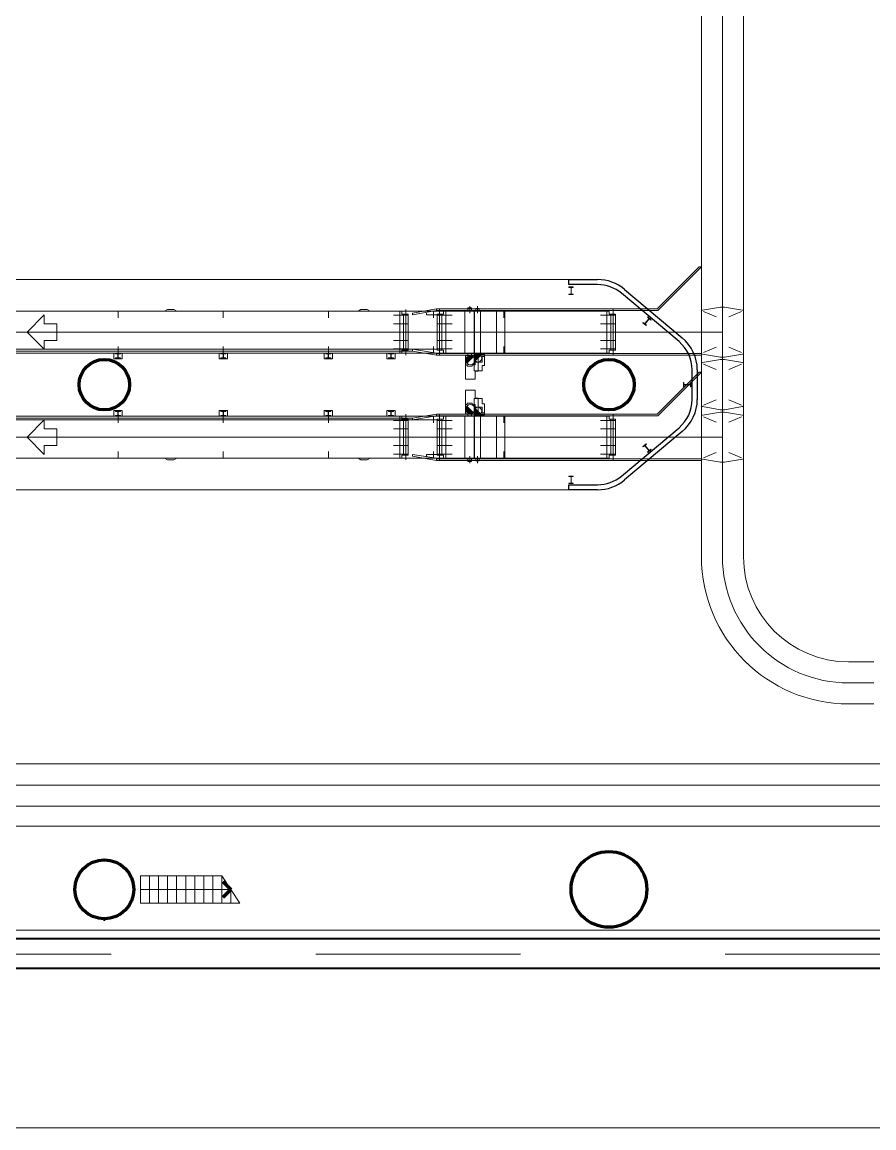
# Model space of a CAD drawing. Header units: metres. Extents: x 1807 to 3745, y 842 to 1968.
# Drawn here: x 3460.05 to 3480.3, y 1254.33 to 1280.62 of the extents above; entities that cross this region are included whole.
import ezdxf

# ---------------------------------------------------------------- set-up
doc = ezdxf.new("R2010")
doc.units = ezdxf.units.M
doc.header["$MEASUREMENT"] = 0
doc.linetypes.add('DGN2', pattern=[9.732586, 4.866293, -4.866293])
doc.layers.add('Level 1', color=7, linetype='Continuous', lineweight=0)

msp = doc.modelspace()

# ---------------------------------------------------------------- linework, layer by layer
at = {"layer": 'Level 1', "color": 7, "linetype": 'Continuous', "lineweight": 0}
for p, q in [((3476.2, 1267.909), (3476.2, 1392.8)), ((3477.2, 1267.909), (3477.2, 1392.8)), ((3475.143, 1273.8), (3476.143, 1274.8)), ((3475.16, 1273.76), (3476.2, 1274.8)), ((3476.143, 1274.8), (3476.2, 1274.8)), ((3448.37, 1274.5), (3473.73, 1274.5)), ((3474.373, 1274.266), (3475.743, 1273.116)), ((3473.953, 1273.75), (3448.147, 1273.75)), ((3462.328, 1273.75), (3462.328, 1273.59)), ((3463.503, 1273.79), (3463.434, 1273.75)), ((3463.503, 1273.79), (3463.653, 1273.79)), ((3463.723, 1273.75), (3463.653, 1273.79)), ((3464.828, 1273.75), (3464.828, 1273.59)), ((3467.328, 1273.75), (3467.328, 1273.59)), ((3468.103, 1273.79), (3468.034, 1273.75)), ((3468.103, 1273.79), (3468.253, 1273.79)), ((3468.323, 1273.75), (3468.253, 1273.79)), ((3469.078, 1273.75), (3469.028, 1273.75)), ((3469.078, 1273.68), (3469.078, 1273.75)), ((3469.328, 1273.7), (3469.903, 1273.8)), ((3469.903, 1273.76), (3469.328, 1273.66)), ((3469.828, 1273.75), (3469.828, 1273.59)), ((3474.1, 1273.8), (3469.903, 1273.8)), ((3469.903, 1273.76), (3469.903, 1273.8)), ((3474.1, 1273.76), (3469.903, 1273.76)), ((3470.068, 1273.75), (3470.118, 1273.75)), ((3470.069, 1273.68), (3470.069, 1273.75)), ((3470.788, 1273.76), (3470.588, 1273.76)), ((3470.648, 1273.83), (3470.648, 1273.76)), ((3470.728, 1273.83), (3470.648, 1273.83)), ((3470.728, 1273.83), (3470.728, 1273.76)), ((3470.947, 1273.76), (3470.797, 1273.76)), ((3470.912, 1273.81), (3470.832, 1273.81)), ((3470.832, 1273.81), (3470.832, 1273.76)), ((3470.912, 1273.81), (3470.912, 1273.76)), ((3471.5, 1273.59), (3471.5, 1273.75)), ((3474.003, 1273.75), (3473.953, 1273.75)), ((3474.003, 1273.68), (3474.003, 1273.75)), ((3474.1, 1273.8), (3474.82, 1273.8)), ((3474.1, 1272.7), (3474.1, 1273.8)), ((3474.1, 1273.76), (3474.82, 1273.76)), ((3474.82, 1273.8), (3475.143, 1273.8)), ((3474.82, 1273.76), (3475.16, 1273.76)), ((3476.2, 1273.749), (3476.2, 1272.751)), ((3476.65, 1273.845), (3476.221, 1273.774)), ((3476.25, 1273.738), (3476.55, 1273.611)), ((3476.75, 1273.845), (3476.65, 1273.845)), ((3476.75, 1273.845), (3477.179, 1273.774)), ((3477.15, 1273.738), (3476.85, 1273.611)), ((3477.2, 1273.749), (3477.2, 1272.751)), ((3477.2, 1273.749), (3477.2, 1272.751)), ((3469.228, 1273.65), (3468.878, 1273.65)), ((3469.228, 1273.68), (3469.078, 1273.68)), ((3469.228, 1272.82), (3469.228, 1273.68)), ((3469.328, 1273.66), (3469.328, 1273.7)), ((3469.659, 1273.7), (3469.659, 1273.66)), ((3469.918, 1273.66), (3469.659, 1273.66)), ((3469.919, 1273.68), (3469.919, 1272.82)), ((3469.919, 1273.68), (3470.069, 1273.68)), ((3469.919, 1273.65), (3470.269, 1273.65)), ((3474.153, 1273.65), (3473.803, 1273.65)), ((3474.153, 1273.68), (3474.003, 1273.68)), ((3474.153, 1272.82), (3474.153, 1273.68)), ((3469.228, 1273.45), (3468.878, 1273.45)), ((3469.228, 1273.25), (3468.878, 1273.25)), ((3469.919, 1273.45), (3470.269, 1273.45)), ((3469.919, 1273.25), (3470.269, 1273.25)), ((3474.153, 1273.45), (3473.803, 1273.45)), ((3474.153, 1273.25), (3473.803, 1273.25)), ((3474.821, 1273.251), (3474.819, 1273.249)), ((3474.821, 1273.249), (3474.819, 1273.251)), ((3476.701, 1273.251), (3476.699, 1273.249)), ((3476.701, 1273.249), (3476.699, 1273.251)), ((3476.699, 1273.251), (3476.701, 1273.249)), ((3476.701, 1273.251), (3476.699, 1273.249)), ((3469.228, 1273.05), (3468.878, 1273.05)), ((3469.919, 1273.05), (3470.269, 1273.05)), ((3474.153, 1273.05), (3473.803, 1273.05)), ((3473.953, 1272.75), (3449.589, 1272.75)), ((3469.918, 1272.84), (3450.328, 1272.84)), ((3469.328, 1272.8), (3450.328, 1272.8)), ((3462.228, 1272.616), (3462.228, 1272.75)), ((3462.228, 1272.75), (3462.428, 1272.75)), ((3462.268, 1272.74), (3462.388, 1272.74)), ((3462.268, 1272.74), (3462.268, 1272.73)), ((3462.268, 1272.73), (3462.323, 1272.73)), ((3462.288, 1272.75), (3462.288, 1272.74)), ((3462.323, 1272.73), (3462.323, 1272.636)), ((3462.328, 1272.91), (3462.328, 1272.75)), ((3462.333, 1272.73), (3462.388, 1272.73)), ((3462.333, 1272.73), (3462.333, 1272.636)), ((3462.368, 1272.75), (3462.368, 1272.74)), ((3462.388, 1272.74), (3462.388, 1272.73)), ((3462.428, 1272.616), (3462.428, 1272.75)), ((3464.728, 1272.616), (3464.728, 1272.75)), ((3464.728, 1272.75), (3464.928, 1272.75)), ((3464.768, 1272.74), (3464.888, 1272.74)), ((3464.768, 1272.74), (3464.768, 1272.73)), ((3464.768, 1272.73), (3464.823, 1272.73)), ((3464.788, 1272.75), (3464.788, 1272.74)), ((3464.823, 1272.73), (3464.823, 1272.636)), ((3464.828, 1272.91), (3464.828, 1272.75)), ((3464.833, 1272.73), (3464.888, 1272.73)), ((3464.833, 1272.73), (3464.833, 1272.636)), ((3464.868, 1272.75), (3464.868, 1272.74)), ((3464.888, 1272.74), (3464.888, 1272.73)), ((3464.928, 1272.616), (3464.928, 1272.75)), ((3467.228, 1272.616), (3467.228, 1272.75)), ((3467.228, 1272.75), (3467.428, 1272.75)), ((3467.268, 1272.74), (3467.388, 1272.74)), ((3467.268, 1272.74), (3467.268, 1272.73)), ((3467.268, 1272.73), (3467.323, 1272.73)), ((3467.288, 1272.75), (3467.288, 1272.74)), ((3467.323, 1272.73), (3467.323, 1272.636)), ((3467.328, 1272.91), (3467.328, 1272.75)), ((3467.333, 1272.73), (3467.388, 1272.73)), ((3467.333, 1272.73), (3467.333, 1272.636)), ((3467.368, 1272.75), (3467.368, 1272.74)), ((3467.388, 1272.74), (3467.388, 1272.73)), ((3467.428, 1272.616), (3467.428, 1272.75)), ((3468.72, 1272.616), (3468.72, 1272.75)), ((3468.72, 1272.75), (3468.92, 1272.75)), ((3468.76, 1272.74), (3468.88, 1272.74)), ((3468.76, 1272.74), (3468.76, 1272.73)), ((3468.76, 1272.73), (3468.815, 1272.73)), ((3468.78, 1272.75), (3468.78, 1272.74)), ((3468.815, 1272.73), (3468.815, 1272.636)), ((3468.825, 1272.73), (3468.88, 1272.73)), ((3468.825, 1272.73), (3468.825, 1272.636)), ((3468.86, 1272.75), (3468.86, 1272.74)), ((3469.228, 1272.85), (3468.878, 1272.85)), ((3468.88, 1272.74), (3468.88, 1272.73)), ((3468.92, 1272.616), (3468.92, 1272.75)), ((3469.078, 1272.75), (3469.028, 1272.75)), ((3469.228, 1272.82), (3469.078, 1272.82)), ((3469.078, 1272.82), (3469.078, 1272.75)), ((3469.328, 1272.8), (3469.328, 1272.84)), ((3469.328, 1272.84), (3469.903, 1272.75)), ((3469.903, 1272.7), (3469.328, 1272.8)), ((3469.828, 1272.91), (3469.828, 1272.75)), ((3469.903, 1272.7), (3469.903, 1272.75)), ((3474.1, 1272.74), (3469.903, 1272.74)), ((3474.1, 1272.7), (3469.903, 1272.7)), ((3469.919, 1272.85), (3470.269, 1272.85)), ((3469.919, 1272.82), (3470.069, 1272.82)), ((3470.068, 1272.75), (3470.118, 1272.75)), ((3470.069, 1272.82), (3470.069, 1272.75)), ((3470.788, 1272.74), (3470.588, 1272.74)), ((3470.592, 1272.69), (3470.592, 1272.472)), ((3470.592, 1272.69), (3470.892, 1272.69)), ((3470.593, 1272.587), (3470.696, 1272.69)), ((3470.596, 1272.554), (3470.728, 1272.687)), ((3470.648, 1272.74), (3470.648, 1272.69)), ((3470.728, 1272.74), (3470.728, 1272.69)), ((3470.792, 1272.72), (3470.792, 1272.538)), ((3470.792, 1272.72), (3471.042, 1272.72)), ((3470.792, 1272.634), (3470.879, 1272.72)), ((3470.795, 1272.607), (3470.905, 1272.717)), ((3470.947, 1272.74), (3470.797, 1272.74)), ((3470.803, 1272.586), (3470.927, 1272.709)), ((3470.815, 1272.568), (3470.944, 1272.697)), ((3470.832, 1272.74), (3470.832, 1272.72)), ((3470.892, 1272.69), (3470.892, 1272.63)), ((3470.912, 1272.74), (3470.912, 1272.72)), ((3471.042, 1272.72), (3471.042, 1272.67)), ((3471.5, 1272.75), (3471.5, 1272.91)), ((3474.153, 1272.85), (3473.803, 1272.85)), ((3474.003, 1272.75), (3473.953, 1272.75)), ((3474.153, 1272.82), (3474.003, 1272.82)), ((3474.003, 1272.82), (3474.003, 1272.75)), ((3474.1, 1272.74), (3474.82, 1272.74)), ((3474.1, 1272.7), (3474.82, 1272.7)), ((3474.82, 1272.74), (3476.2, 1272.74)), ((3474.82, 1272.7), (3476.2, 1272.7)), ((3476.65, 1272.655), (3476.221, 1272.727)), ((3476.25, 1272.762), (3476.55, 1272.889)), ((3476.75, 1272.655), (3477.179, 1272.727)), ((3477.15, 1272.762), (3476.85, 1272.889)), ((3462.228, 1272.616), (3462.428, 1272.616)), ((3462.268, 1272.636), (3462.268, 1272.626)), ((3462.268, 1272.636), (3462.323, 1272.636)), ((3462.268, 1272.626), (3462.388, 1272.626)), ((3462.333, 1272.636), (3462.388, 1272.636)), ((3462.388, 1272.636), (3462.388, 1272.626)), ((3464.728, 1272.616), (3464.928, 1272.616)), ((3464.768, 1272.636), (3464.768, 1272.626)), ((3464.768, 1272.636), (3464.823, 1272.636)), ((3464.768, 1272.626), (3464.888, 1272.626)), ((3464.833, 1272.636), (3464.888, 1272.636)), ((3464.888, 1272.636), (3464.888, 1272.626)), ((3467.228, 1272.616), (3467.428, 1272.616)), ((3467.268, 1272.636), (3467.268, 1272.626)), ((3467.268, 1272.636), (3467.323, 1272.636)), ((3467.268, 1272.626), (3467.388, 1272.626)), ((3467.333, 1272.636), (3467.388, 1272.636)), ((3467.388, 1272.636), (3467.388, 1272.626)), ((3468.72, 1272.616), (3468.92, 1272.616)), ((3468.76, 1272.636), (3468.76, 1272.626)), ((3468.76, 1272.636), (3468.815, 1272.636)), ((3468.76, 1272.626), (3468.88, 1272.626)), ((3468.825, 1272.636), (3468.88, 1272.636)), ((3468.88, 1272.636), (3468.88, 1272.626)), ((3470.592, 1272.472), (3470.628, 1272.472)), ((3470.606, 1272.529), (3470.754, 1272.677)), ((3470.62, 1272.508), (3470.774, 1272.663)), ((3470.628, 1272.472), (3470.628, 1272.442)), ((3470.628, 1272.442), (3470.749, 1272.442)), ((3470.748, 1272.472), (3470.748, 1272.442)), ((3470.748, 1272.472), (3470.82, 1272.472)), ((3470.792, 1272.538), (3470.982, 1272.538)), ((3470.82, 1272.63), (3470.892, 1272.63)), ((3470.82, 1272.63), (3470.82, 1272.472)), ((3470.982, 1272.67), (3471.042, 1272.67)), ((3470.982, 1272.67), (3470.982, 1272.538)), ((3476.2, 1272.499), (3476.2, 1271.501)), ((3476.65, 1272.595), (3476.221, 1272.523)), ((3476.25, 1272.488), (3476.55, 1272.361)), ((3476.75, 1272.655), (3476.65, 1272.655)), ((3476.75, 1272.595), (3476.65, 1272.595)), ((3476.699, 1272.626), (3476.701, 1272.624)), ((3476.701, 1272.626), (3476.699, 1272.624)), ((3476.75, 1272.595), (3477.179, 1272.523)), ((3477.15, 1272.488), (3476.85, 1272.361)), ((3477.2, 1272.499), (3477.2, 1271.501)), ((3477.2, 1272.499), (3477.2, 1271.501)), ((3475.143, 1271.3), (3476.143, 1272.3)), ((3475.16, 1271.26), (3476.2, 1272.3)), ((3476.1, 1272.35), (3476.1, 1271.65)), ((3476.143, 1272.3), (3476.2, 1272.3)), ((3476.699, 1272.001), (3476.701, 1271.999)), ((3476.701, 1272.001), (3476.699, 1271.999)), ((3476.25, 1271.512), (3476.55, 1271.639)), ((3477.15, 1271.512), (3476.85, 1271.639)), ((3462.228, 1271.384), (3462.228, 1271.25)), ((3462.228, 1271.384), (3462.428, 1271.384)), ((3462.268, 1271.374), (3462.388, 1271.374)), ((3462.268, 1271.364), (3462.268, 1271.374)), ((3462.268, 1271.364), (3462.323, 1271.364)), ((3462.323, 1271.27), (3462.323, 1271.364)), ((3462.333, 1271.364), (3462.388, 1271.364)), ((3462.333, 1271.27), (3462.333, 1271.364)), ((3462.388, 1271.364), (3462.388, 1271.374)), ((3462.428, 1271.384), (3462.428, 1271.25)), ((3464.728, 1271.384), (3464.728, 1271.25)), ((3464.728, 1271.384), (3464.928, 1271.384)), ((3464.768, 1271.374), (3464.888, 1271.374)), ((3464.768, 1271.364), (3464.768, 1271.374)), ((3464.768, 1271.364), (3464.823, 1271.364)), ((3464.823, 1271.27), (3464.823, 1271.364)), ((3464.833, 1271.364), (3464.888, 1271.364)), ((3464.833, 1271.27), (3464.833, 1271.364)), ((3464.888, 1271.364), (3464.888, 1271.374)), ((3464.928, 1271.384), (3464.928, 1271.25)), ((3467.228, 1271.384), (3467.228, 1271.25)), ((3467.228, 1271.384), (3467.428, 1271.384)), ((3467.268, 1271.374), (3467.388, 1271.374)), ((3467.268, 1271.364), (3467.268, 1271.374)), ((3467.268, 1271.364), (3467.323, 1271.364)), ((3467.323, 1271.27), (3467.323, 1271.364)), ((3467.333, 1271.364), (3467.388, 1271.364)), ((3467.333, 1271.27), (3467.333, 1271.364)), ((3467.388, 1271.364), (3467.388, 1271.374)), ((3467.428, 1271.384), (3467.428, 1271.25)), ((3468.72, 1271.384), (3468.72, 1271.25)), ((3468.72, 1271.384), (3468.92, 1271.384)), ((3468.76, 1271.374), (3468.88, 1271.374)), ((3468.76, 1271.364), (3468.76, 1271.374)), ((3468.76, 1271.364), (3468.815, 1271.364)), ((3468.815, 1271.27), (3468.815, 1271.364)), ((3468.825, 1271.364), (3468.88, 1271.364)), ((3468.825, 1271.27), (3468.825, 1271.364)), ((3468.88, 1271.364), (3468.88, 1271.374)), ((3468.92, 1271.384), (3468.92, 1271.25)), ((3470.592, 1271.528), (3470.628, 1271.528)), ((3470.592, 1271.31), (3470.592, 1271.528)), ((3470.593, 1271.413), (3470.696, 1271.31)), ((3470.596, 1271.446), (3470.728, 1271.313)), ((3470.606, 1271.471), (3470.754, 1271.323)), ((3470.62, 1271.492), (3470.774, 1271.338)), ((3470.628, 1271.558), (3470.749, 1271.558)), ((3470.628, 1271.528), (3470.628, 1271.558)), ((3470.748, 1271.528), (3470.748, 1271.558)), ((3470.748, 1271.528), (3470.82, 1271.528)), ((3470.792, 1271.462), (3470.982, 1271.462)), ((3470.792, 1271.28), (3470.792, 1271.462)), ((3470.792, 1271.367), (3470.879, 1271.28)), ((3470.795, 1271.393), (3470.905, 1271.283)), ((3470.803, 1271.415), (3470.927, 1271.291)), ((3470.815, 1271.432), (3470.944, 1271.303)), ((3470.82, 1271.37), (3470.82, 1271.528)), ((3470.82, 1271.37), (3470.892, 1271.37)), ((3470.892, 1271.31), (3470.892, 1271.37)), ((3470.982, 1271.33), (3470.982, 1271.462)), ((3476.65, 1271.405), (3476.221, 1271.477)), ((3476.75, 1271.405), (3476.65, 1271.405)), ((3476.699, 1271.376), (3476.701, 1271.374)), ((3476.701, 1271.376), (3476.699, 1271.374)), ((3476.75, 1271.405), (3477.179, 1271.477)), ((3473.953, 1271.25), (3448.147, 1271.25)), ((3469.328, 1271.2), (3450.328, 1271.2)), ((3469.918, 1271.16), (3450.328, 1271.16)), ((3462.228, 1271.25), (3462.428, 1271.25)), ((3462.268, 1271.27), (3462.323, 1271.27)), ((3462.268, 1271.26), (3462.268, 1271.27)), ((3462.268, 1271.26), (3462.388, 1271.26)), ((3462.288, 1271.25), (3462.288, 1271.26)), ((3462.328, 1271.09), (3462.328, 1271.25)), ((3462.333, 1271.27), (3462.388, 1271.27)), ((3462.368, 1271.25), (3462.368, 1271.26)), ((3462.388, 1271.26), (3462.388, 1271.27)), ((3464.728, 1271.25), (3464.928, 1271.25)), ((3464.768, 1271.27), (3464.823, 1271.27)), ((3464.768, 1271.26), (3464.768, 1271.27)), ((3464.768, 1271.26), (3464.888, 1271.26)), ((3464.788, 1271.25), (3464.788, 1271.26)), ((3464.828, 1271.09), (3464.828, 1271.25)), ((3464.833, 1271.27), (3464.888, 1271.27)), ((3464.868, 1271.25), (3464.868, 1271.26)), ((3464.888, 1271.26), (3464.888, 1271.27)), ((3467.228, 1271.25), (3467.428, 1271.25)), ((3467.268, 1271.27), (3467.323, 1271.27)), ((3467.268, 1271.26), (3467.268, 1271.27)), ((3467.268, 1271.26), (3467.388, 1271.26)), ((3467.288, 1271.25), (3467.288, 1271.26)), ((3467.328, 1271.09), (3467.328, 1271.25)), ((3467.333, 1271.27), (3467.388, 1271.27)), ((3467.368, 1271.25), (3467.368, 1271.26)), ((3467.388, 1271.26), (3467.388, 1271.27)), ((3468.72, 1271.25), (3468.92, 1271.25)), ((3468.76, 1271.27), (3468.815, 1271.27)), ((3468.76, 1271.26), (3468.76, 1271.27)), ((3468.76, 1271.26), (3468.88, 1271.26)), ((3468.78, 1271.25), (3468.78, 1271.26)), ((3468.825, 1271.27), (3468.88, 1271.27)), ((3468.86, 1271.25), (3468.86, 1271.26)), ((3469.228, 1271.15), (3468.878, 1271.15)), ((3468.88, 1271.26), (3468.88, 1271.27)), ((3469.078, 1271.25), (3469.028, 1271.25)), ((3469.078, 1271.18), (3469.078, 1271.25)), ((3469.228, 1271.18), (3469.078, 1271.18)), ((3469.228, 1271.18), (3469.228, 1270.32)), ((3469.328, 1271.2), (3469.903, 1271.3)), ((3469.903, 1271.26), (3469.328, 1271.16)), ((3469.328, 1271.16), (3469.328, 1271.2)), ((3469.828, 1271.09), (3469.828, 1271.25)), ((3474.1, 1271.3), (3469.903, 1271.3)), ((3469.903, 1271.26), (3469.903, 1271.3)), ((3474.1, 1271.26), (3469.903, 1271.26)), ((3469.919, 1270.32), (3469.919, 1271.18)), ((3469.919, 1271.18), (3470.069, 1271.18)), ((3469.919, 1271.15), (3470.269, 1271.15)), ((3470.068, 1271.25), (3470.118, 1271.25)), ((3470.069, 1271.18), (3470.069, 1271.25)), ((3470.788, 1271.26), (3470.588, 1271.26)), ((3470.592, 1271.31), (3470.892, 1271.31)), ((3470.648, 1271.26), (3470.648, 1271.31)), ((3470.728, 1271.26), (3470.728, 1271.31)), ((3470.792, 1271.28), (3471.042, 1271.28)), ((3470.947, 1271.26), (3470.797, 1271.26)), ((3470.832, 1271.26), (3470.832, 1271.28)), ((3470.912, 1271.26), (3470.912, 1271.28)), ((3470.982, 1271.33), (3471.042, 1271.33)), ((3471.042, 1271.28), (3471.042, 1271.33)), ((3471.5, 1271.09), (3471.5, 1271.25)), ((3474.153, 1271.15), (3473.803, 1271.15)), ((3474.003, 1271.25), (3473.953, 1271.25)), ((3474.003, 1271.18), (3474.003, 1271.25)), ((3474.153, 1271.18), (3474.003, 1271.18)), ((3474.1, 1271.3), (3474.82, 1271.3)), ((3474.1, 1270.2), (3474.1, 1271.3)), ((3474.1, 1271.26), (3474.82, 1271.26)), ((3474.153, 1271.18), (3474.153, 1270.32)), ((3474.82, 1271.3), (3475.143, 1271.3)), ((3474.82, 1271.26), (3475.16, 1271.26)), ((3476.2, 1271.249), (3476.2, 1270.251)), ((3476.65, 1271.345), (3476.221, 1271.273)), ((3476.25, 1271.238), (3476.55, 1271.111)), ((3476.75, 1271.345), (3476.65, 1271.345)), ((3476.75, 1271.345), (3477.179, 1271.273)), ((3477.15, 1271.238), (3476.85, 1271.111)), ((3477.2, 1271.249), (3477.2, 1270.251)), ((3477.2, 1271.249), (3477.2, 1270.251)), ((3469.228, 1270.95), (3468.878, 1270.95)), ((3469.919, 1270.95), (3470.269, 1270.95)), ((3474.153, 1270.95), (3473.803, 1270.95)), ((3475.743, 1270.884), (3474.373, 1269.734)), ((3469.228, 1270.75), (3468.878, 1270.75)), ((3469.919, 1270.75), (3470.269, 1270.75)), ((3474.153, 1270.75), (3473.803, 1270.75)), ((3474.821, 1270.751), (3474.819, 1270.749)), ((3474.821, 1270.749), (3474.819, 1270.751)), ((3476.701, 1270.751), (3476.699, 1270.749)), ((3476.701, 1270.749), (3476.699, 1270.751)), ((3476.699, 1270.751), (3476.701, 1270.749)), ((3476.701, 1270.751), (3476.699, 1270.749)), ((3462.328, 1270.25), (3462.328, 1270.41)), ((3464.828, 1270.25), (3464.828, 1270.41)), ((3467.328, 1270.25), (3467.328, 1270.41)), ((3469.228, 1270.55), (3468.878, 1270.55)), ((3469.228, 1270.35), (3468.878, 1270.35)), ((3469.228, 1270.32), (3469.078, 1270.32)), ((3469.078, 1270.32), (3469.078, 1270.25)), ((3469.328, 1270.3), (3469.328, 1270.34)), ((3469.328, 1270.34), (3469.903, 1270.25)), ((3469.659, 1270.3), (3469.659, 1270.34)), ((3469.918, 1270.34), (3469.659, 1270.34)), ((3469.828, 1270.25), (3469.828, 1270.41)), ((3469.919, 1270.55), (3470.269, 1270.55)), ((3469.919, 1270.35), (3470.269, 1270.35)), ((3469.919, 1270.32), (3470.069, 1270.32)), ((3470.069, 1270.32), (3470.069, 1270.25)), ((3471.5, 1270.25), (3471.5, 1270.41)), ((3474.153, 1270.55), (3473.803, 1270.55)), ((3474.153, 1270.35), (3473.803, 1270.35)), ((3474.153, 1270.32), (3474.003, 1270.32)), ((3474.003, 1270.32), (3474.003, 1270.25)), ((3476.25, 1270.262), (3476.55, 1270.389)), ((3477.15, 1270.262), (3476.85, 1270.389)), ((3473.953, 1270.25), (3448.147, 1270.25)), ((3463.503, 1270.21), (3463.434, 1270.25)), ((3463.503, 1270.21), (3463.653, 1270.21)), ((3463.723, 1270.25), (3463.653, 1270.21)), ((3468.103, 1270.21), (3468.034, 1270.25)), ((3468.103, 1270.21), (3468.253, 1270.21)), ((3468.323, 1270.25), (3468.253, 1270.21)), ((3469.078, 1270.25), (3469.028, 1270.25)), ((3469.903, 1270.2), (3469.328, 1270.3)), ((3469.903, 1270.2), (3469.903, 1270.25)), ((3474.1, 1270.24), (3469.903, 1270.24)), ((3474.1, 1270.2), (3469.903, 1270.2)), ((3470.068, 1270.25), (3470.118, 1270.25)), ((3470.788, 1270.24), (3470.588, 1270.24)), ((3470.648, 1270.17), (3470.648, 1270.24)), ((3470.728, 1270.17), (3470.648, 1270.17)), ((3470.728, 1270.17), (3470.728, 1270.24)), ((3470.947, 1270.24), (3470.797, 1270.24)), ((3470.832, 1270.19), (3470.832, 1270.24)), ((3470.912, 1270.19), (3470.832, 1270.19)), ((3470.912, 1270.19), (3470.912, 1270.24)), ((3474.003, 1270.25), (3473.953, 1270.25)), ((3474.1, 1270.24), (3474.82, 1270.24)), ((3474.1, 1270.2), (3474.82, 1270.2)), ((3474.82, 1270.24), (3476.2, 1270.24)), ((3474.82, 1270.2), (3476.2, 1270.2)), ((3476.65, 1270.155), (3476.221, 1270.227)), ((3476.75, 1270.155), (3476.65, 1270.155)), ((3476.699, 1270.126), (3476.701, 1270.124)), ((3476.701, 1270.126), (3476.699, 1270.124)), ((3476.75, 1270.155), (3477.179, 1270.227)), ((3473.73, 1269.5), (3448.37, 1269.5)), ((3479.7, 1265.409), (3480.3, 1265.409)), ((3479.7, 1264.409), (3480.3, 1264.409)), ((3448.4, 1262.982), (3511.6, 1262.982)), ((3448.4, 1261.982), (3511.6, 1261.982)), ((3520.7, 1261.5), (3403.17, 1261.5)), ((3465.01, 1260), (3462.86, 1260)), ((3511.42, 1259.03), (3448.58, 1259.03))]:
    msp.add_line(p, q, dxfattribs=at)
at = {"layer": 'Level 1', "color": 7, "linetype": 'Continuous', "lineweight": 0, "ltscale": 4}
for p, q in [((3476.7, 1267.909), (3476.7, 1392.8)), ((3469.028, 1272.75), (3469.028, 1273.75)), ((3469.173, 1272.7), (3469.173, 1273.785)), ((3469.974, 1273.8), (3469.974, 1272.715)), ((3470.119, 1273.75), (3470.119, 1272.75)), ((3470.575, 1273.75), (3470.575, 1272.75)), ((3470.688, 1273.7), (3470.688, 1273.864)), ((3470.797, 1273.75), (3470.797, 1272.75)), ((3470.801, 1273.75), (3470.801, 1272.75)), ((3470.872, 1273.7), (3470.872, 1273.864)), ((3470.947, 1273.75), (3470.947, 1272.75)), ((3471.328, 1272.75), (3471.328, 1273.75)), ((3471.528, 1272.75), (3471.528, 1273.75)), ((3473.953, 1272.75), (3473.953, 1273.75)), ((3474.098, 1272.7), (3474.098, 1273.785)), ((3460.573, 1273.66), (3460.163, 1273.25)), ((3460.573, 1273.45), (3460.573, 1273.66)), ((3469.118, 1272.82), (3469.118, 1273.68)), ((3470.029, 1273.68), (3470.029, 1272.82)), ((3474.043, 1272.82), (3474.043, 1273.68)), ((3447.28, 1273.25), (3474.82, 1273.25)), ((3460.573, 1272.84), (3460.163, 1273.25)), ((3460.873, 1273.45), (3460.573, 1273.45)), ((3460.873, 1273.05), (3460.873, 1273.45)), ((3476.7, 1273.25), (3474.82, 1273.25)), ((3460.573, 1272.84), (3460.573, 1273.05)), ((3460.873, 1273.05), (3460.573, 1273.05)), ((3470.592, 1272.134), (3470.592, 1272.472)), ((3470.792, 1272.326), (3470.792, 1272.538)), ((3470.892, 1272.63), (3470.892, 1272.322)), ((3470.982, 1272.458), (3470.982, 1272.326)), ((3470.982, 1272.458), (3471.042, 1272.458)), ((3471.042, 1272.67), (3471.042, 1272.458)), ((3470.982, 1272.326), (3470.792, 1272.326)), ((3470.82, 1272.322), (3470.892, 1272.322)), ((3470.82, 1272.322), (3470.82, 1272.134)), ((3470.82, 1272.134), (3470.592, 1272.134)), ((3470.592, 1271.866), (3470.592, 1271.528)), ((3470.82, 1271.866), (3470.592, 1271.866)), ((3470.792, 1271.674), (3470.792, 1271.462)), ((3470.982, 1271.674), (3470.792, 1271.674)), ((3470.82, 1271.678), (3470.82, 1271.866)), ((3470.82, 1271.678), (3470.892, 1271.678)), ((3470.892, 1271.37), (3470.892, 1271.678)), ((3470.982, 1271.542), (3470.982, 1271.674)), ((3470.982, 1271.542), (3471.042, 1271.542)), ((3471.042, 1271.33), (3471.042, 1271.542)), ((3460.573, 1271.16), (3460.163, 1270.75)), ((3460.573, 1271.16), (3460.573, 1270.95)), ((3469.028, 1271.25), (3469.028, 1270.25)), ((3469.118, 1271.18), (3469.118, 1270.32)), ((3469.173, 1271.3), (3469.173, 1270.215)), ((3469.974, 1270.2), (3469.974, 1271.285)), ((3470.029, 1270.32), (3470.029, 1271.18)), ((3470.119, 1270.25), (3470.119, 1271.25)), ((3470.575, 1270.25), (3470.575, 1271.25)), ((3470.797, 1270.25), (3470.797, 1271.25)), ((3470.801, 1270.25), (3470.801, 1271.25)), ((3470.947, 1270.25), (3470.947, 1271.25)), ((3471.328, 1270.25), (3471.328, 1271.25)), ((3471.528, 1270.25), (3471.528, 1271.25)), ((3473.953, 1271.25), (3473.953, 1270.25)), ((3474.043, 1271.18), (3474.043, 1270.32)), ((3474.098, 1271.3), (3474.098, 1270.215)), ((3460.873, 1270.95), (3460.573, 1270.95)), ((3460.873, 1270.95), (3460.873, 1270.55)), ((3447.28, 1270.75), (3474.82, 1270.75)), ((3460.573, 1270.34), (3460.163, 1270.75)), ((3476.7, 1270.75), (3474.82, 1270.75)), ((3460.573, 1270.55), (3460.573, 1270.34)), ((3460.873, 1270.55), (3460.573, 1270.55)), ((3470.688, 1270.3), (3470.688, 1270.136)), ((3470.872, 1270.3), (3470.872, 1270.136)), ((3479.7, 1264.909), (3480.3, 1264.909)), ((3448.4, 1262.482), (3511.6, 1262.482))]:
    msp.add_line(p, q, dxfattribs=at)
at = {"layer": 'Level 1', "color": 7, "linetype": 'Continuous', "lineweight": 30}
for p, q in [((3473.05, 1274.38), (3473.05, 1274.5)), ((3473.05, 1274.5), (3473.73, 1274.5)), ((3473.73, 1274.38), (3473.05, 1274.38)), ((3474.373, 1274.266), (3475.743, 1273.116)), ((3475.666, 1273.024), (3474.296, 1274.174)), ((3475.98, 1271.65), (3475.98, 1272.35)), ((3476.1, 1272.35), (3476.1, 1271.65)), ((3474.296, 1269.826), (3475.666, 1270.976)), ((3475.743, 1270.884), (3474.373, 1269.734)), ((3473.05, 1269.62), (3473.73, 1269.62)), ((3473.05, 1269.5), (3473.05, 1269.62)), ((3473.73, 1269.5), (3473.05, 1269.5))]:
    msp.add_line(p, q, dxfattribs=at)
at = {"layer": 'Level 1', "color": 7, "linetype": 'Continuous', "lineweight": 13}
for p, q in [((3473.151, 1274.322), (3473.05, 1274.322)), ((3473.05, 1274.322), (3473.05, 1274.314)), ((3473.05, 1274.314), (3473.091, 1274.314)), ((3473.098, 1274.307), (3473.098, 1274.16)), ((3473.103, 1274.16), (3473.103, 1274.307)), ((3473.111, 1274.314), (3473.151, 1274.314)), ((3473.151, 1274.314), (3473.151, 1274.322)), ((3473.091, 1274.152), (3473.05, 1274.152)), ((3473.05, 1274.152), (3473.05, 1274.144)), ((3473.05, 1274.144), (3473.151, 1274.144)), ((3473.151, 1274.152), (3473.111, 1274.152)), ((3473.151, 1274.144), (3473.151, 1274.152)), ((3474.808, 1273.472), (3474.813, 1273.479)), ((3474.886, 1273.407), (3474.808, 1273.472)), ((3474.813, 1273.479), (3474.845, 1273.452)), ((3474.855, 1273.453), (3474.95, 1273.566)), ((3474.953, 1273.563), (3474.859, 1273.45)), ((3474.917, 1273.603), (3474.923, 1273.609)), ((3474.949, 1273.576), (3474.917, 1273.603)), ((3474.923, 1273.609), (3475, 1273.543)), ((3474.995, 1273.537), (3474.964, 1273.564)), ((3475, 1273.543), (3474.995, 1273.537)), ((3474.86, 1273.439), (3474.891, 1273.413)), ((3474.891, 1273.413), (3474.886, 1273.407)), ((3475.78, 1272.051), (3475.772, 1272.051)), ((3475.772, 1272.051), (3475.772, 1271.949)), ((3475.772, 1271.949), (3475.78, 1271.949)), ((3475.78, 1272.01), (3475.78, 1272.051)), ((3475.78, 1271.949), (3475.78, 1271.99)), ((3475.934, 1272.002), (3475.788, 1272.002)), ((3475.788, 1271.998), (3475.934, 1271.998)), ((3475.95, 1272.051), (3475.942, 1272.051)), ((3475.942, 1272.051), (3475.942, 1272.01)), ((3475.942, 1271.99), (3475.942, 1271.949)), ((3475.942, 1271.949), (3475.95, 1271.949)), ((3475.95, 1271.949), (3475.95, 1272.051)), ((3474.886, 1270.593), (3474.808, 1270.528)), ((3474.86, 1270.561), (3474.891, 1270.587)), ((3474.891, 1270.587), (3474.886, 1270.593)), ((3474.808, 1270.528), (3474.813, 1270.521)), ((3474.813, 1270.521), (3474.845, 1270.548)), ((3474.855, 1270.547), (3474.95, 1270.434)), ((3474.953, 1270.437), (3474.859, 1270.55)), ((3474.949, 1270.424), (3474.917, 1270.397)), ((3474.917, 1270.397), (3474.923, 1270.391)), ((3474.923, 1270.391), (3475, 1270.457)), ((3474.995, 1270.463), (3474.964, 1270.436)), ((3475, 1270.457), (3474.995, 1270.463)), ((3473.151, 1269.828), (3473.05, 1269.828)), ((3473.05, 1269.828), (3473.05, 1269.82)), ((3473.05, 1269.82), (3473.091, 1269.82)), ((3473.098, 1269.812), (3473.098, 1269.666)), ((3473.103, 1269.666), (3473.103, 1269.812)), ((3473.11, 1269.82), (3473.151, 1269.82)), ((3473.151, 1269.82), (3473.151, 1269.828)), ((3473.091, 1269.658), (3473.05, 1269.658)), ((3473.05, 1269.658), (3473.05, 1269.65)), ((3473.05, 1269.65), (3473.151, 1269.65)), ((3473.151, 1269.658), (3473.11, 1269.658)), ((3473.151, 1269.65), (3473.151, 1269.658)), ((3462.86, 1260.325), (3462.86, 1259.675)), ((3464.795, 1260.325), (3462.86, 1260.325)), ((3463.075, 1260.325), (3463.075, 1259.675)), ((3463.29, 1260.325), (3463.29, 1259.675)), ((3463.505, 1260.325), (3463.505, 1259.675)), ((3463.72, 1260.325), (3463.72, 1259.675)), ((3463.935, 1260.325), (3463.935, 1259.675)), ((3464.15, 1260.325), (3464.15, 1259.675)), ((3464.365, 1260.325), (3464.365, 1259.675)), ((3464.58, 1260.325), (3464.58, 1259.675)), ((3464.795, 1260.325), (3465.225, 1259.675)), ((3464.795, 1260.325), (3464.795, 1259.675)), ((3465.01, 1259.675), (3465.01, 1260)), ((3465.225, 1259.675), (3462.86, 1259.675)), ((3524.2, 1254.33), (3405.77, 1254.33))]:
    msp.add_line(p, q, dxfattribs=at)
at = {"layer": 'Level 1', "color": 7, "linetype": 'Continuous', "lineweight": 70}
for p, q in [((3464.821, 1260.189), (3465.01, 1260)), ((3465.01, 1260), (3464.821, 1259.811))]:
    msp.add_line(p, q, dxfattribs=at)
at = {"layer": 'Level 1', "color": 7, "linetype": 'Continuous', "lineweight": 40}
for p, q in [((3462, 1259.3), (3462, 1259.25)), ((3448.58, 1258.83), (3474, 1258.83)), ((3474, 1258.83), (3511.42, 1258.83)), ((3403.57, 1258.13), (3521.2, 1258.13))]:
    msp.add_line(p, q, dxfattribs=at)
at = {"layer": 'Level 1', "color": 7, "linetype": 'DGN2', "lineweight": 0}
msp.add_line((3559.49, 1258.46), (3403.54, 1258.46), dxfattribs=at)
at = {"layer": 'Level 1', "color": 7, "linetype": 'Continuous', "lineweight": 0}
for centre, radius in [((3470.702, 1272.581), 0.109), ((3470.883, 1272.629), 0.091), ((3470.702, 1271.419), 0.109), ((3470.883, 1271.371), 0.091)]:
    msp.add_circle(centre, radius, dxfattribs=at)
at = {"layer": 'Level 1', "color": 7, "linetype": 'Continuous', "lineweight": 70}
for centre, radius in [((3462, 1272), 0.6), ((3474, 1272), 0.6), ((3474, 1260), 0.9), ((3462, 1260), 0.7)]:
    msp.add_circle(centre, radius, dxfattribs=at)
at = {"layer": 'Level 1', "color": 7, "linetype": 'Continuous', "lineweight": 13}
for centre, start, end in [((3473.091, 1274.307), 0, 90), ((3473.111, 1274.307), 90, 180), ((3473.091, 1274.16), 270, 0), ((3473.111, 1274.16), 180, 270), ((3474.944, 1273.571), 320, 50), ((3474.959, 1273.558), 50, 140), ((3474.85, 1273.458), 230, 320), ((3474.865, 1273.445), 140, 230), ((3475.788, 1272.01), 180, 270), ((3475.788, 1271.99), 90, 180), ((3475.934, 1272.01), 270, 0), ((3475.934, 1271.99), 0, 90), ((3474.85, 1270.542), 40, 130), ((3474.865, 1270.555), 130, 220), ((3474.944, 1270.429), 310, 40), ((3474.959, 1270.442), 220, 310), ((3473.091, 1269.812), 0, 90), ((3473.11, 1269.812), 90, 180), ((3473.091, 1269.666), 270, 0), ((3473.11, 1269.666), 180, 270)]:
    msp.add_arc(centre, 0.0076, start, end, dxfattribs=at)
at = {"layer": 'Level 1', "color": 7, "linetype": 'Continuous', "lineweight": 0}
for centre, radius, start, end in [((3473.73, 1273.5), 1, 49.9899, 90), ((3476.225, 1273.749), 0.025, 99.4624, 180), ((3477.175, 1273.749), 0.025, 360, 80.5376), ((3475.1, 1272.35), 1, 0, 49.9895), ((3476.225, 1272.751), 0.025, 180, 260.5378), ((3477.175, 1272.751), 0.025, 279.4622, 360), ((3476.225, 1272.499), 0.025, 99.4624, 180), ((3477.175, 1272.499), 0.025, 360, 80.5376), ((3475.1, 1271.65), 1, 310.0101, 0), ((3476.225, 1271.501), 0.025, 180, 260.5378), ((3477.175, 1271.501), 0.025, 279.4622, 360), ((3476.225, 1271.249), 0.025, 99.4624, 180), ((3477.175, 1271.249), 0.025, 360, 80.5376), ((3476.225, 1270.251), 0.025, 180, 260.5378), ((3477.175, 1270.251), 0.025, 279.4622, 360), ((3473.73, 1270.5), 1, 270, 310.0105), ((3479.7, 1267.909), 3.5, 180, 270), ((3479.7, 1267.909), 2.5, 180, 270)]:
    msp.add_arc(centre, radius, start, end, dxfattribs=at)
at = {"layer": 'Level 1', "color": 7, "linetype": 'Continuous', "lineweight": 30}
for centre, radius, start, end in [((3473.73, 1273.5), 1, 49.9904, 89.9997), ((3473.73, 1273.5), 0.88, 49.9904, 89.9997), ((3475.1, 1272.35), 0.88, 0.0008, 49.9895), ((3475.1, 1272.35), 1, 0.0008, 49.9895), ((3475.1, 1271.65), 0.88, 310.0099, 0.0011), ((3475.1, 1271.65), 1, 310.0099, 0.0011), ((3473.73, 1270.5), 0.88, 270.0009, 310.0096), ((3473.73, 1270.5), 1, 270.0009, 310.0096)]:
    msp.add_arc(centre, radius, start, end, dxfattribs=at)
at = {"layer": 'Level 1', "color": 7, "linetype": 'Continuous', "lineweight": 0, "ltscale": 4}
msp.add_arc((3479.7, 1267.909), 3, 180, 270, dxfattribs=at)

doc.saveas('drawing.dxf')
